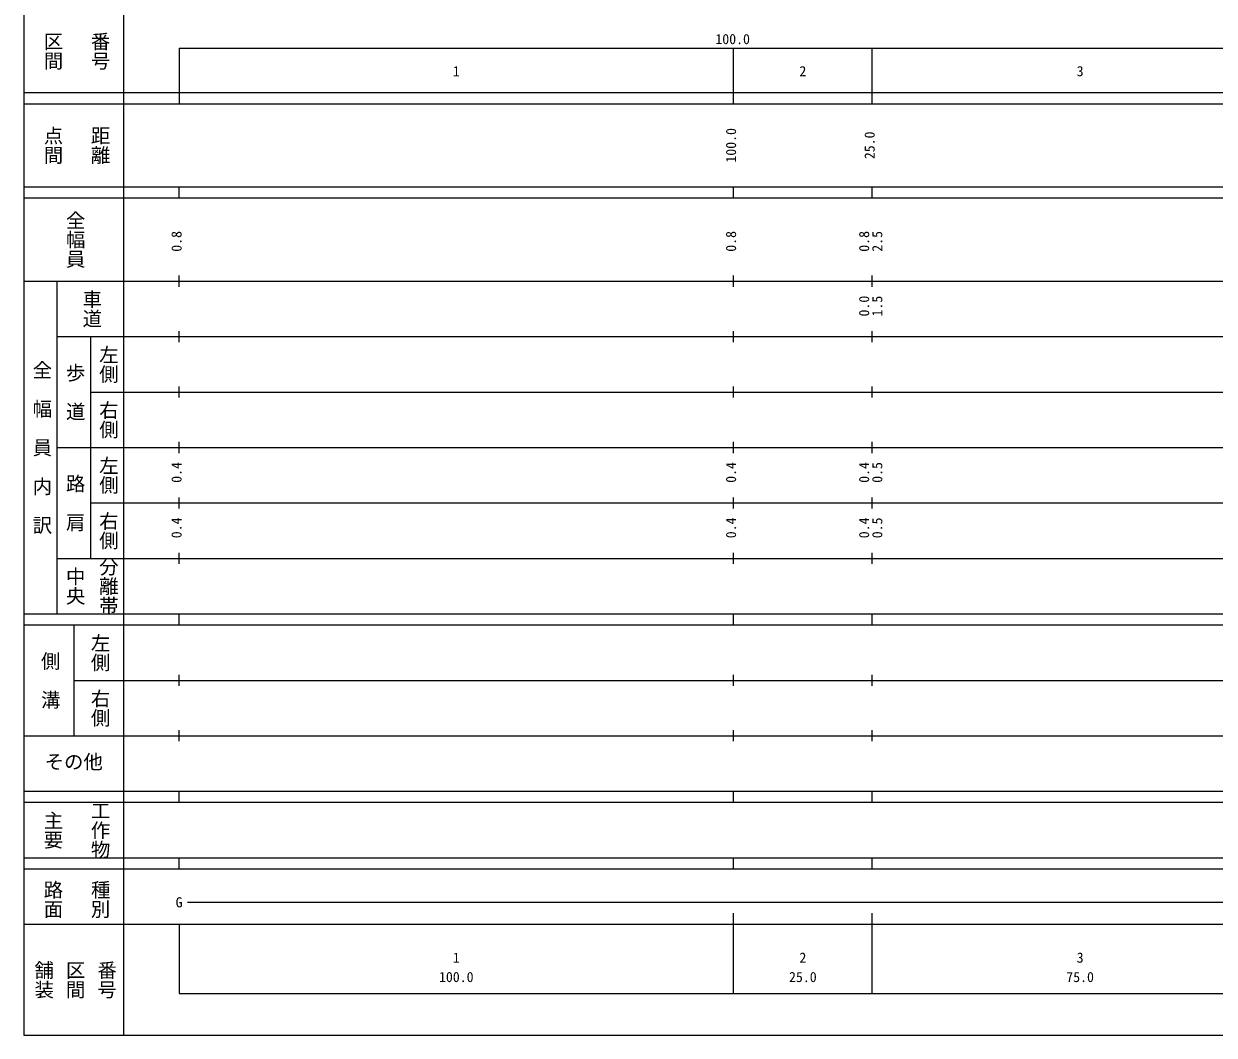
# Model space of a CAD drawing. Units: millimetres on the paper, enlarged 1000 times. Extents: x 62629 to 702629, y 4380 to 364380.
# Drawn here: x 62629 to 277304, y 4380 to 186789 of the extents above; entities that cross this region are included whole.
import ezdxf
from ezdxf.enums import TextEntityAlignment as Align

# ---------------------------------------------------------------- set-up
doc = ezdxf.new("R2010")
doc.units = ezdxf.units.MM
doc.header["$LTSCALE"] = 1000
doc.layers.add('S-SUV', color=7, linetype='Continuous', lineweight=13)
doc.styles.add('@ＭＳ ゴシック', font='')
doc.styles.add('ＭＳ ゴシック', font='')
doc.styles.get('@ＭＳ ゴシック').set_extended_font_data('@MS Gothic')
doc.styles.get('ＭＳ ゴシック').set_extended_font_data('MS Gothic')

msp = doc.modelspace()

# ---------------------------------------------------------------- linework, layer by layer
at = {"layer": 'S-SUV'}
for p, q in [((62629, 364380), (62629, 4380)), ((80629, 354380), (80629, 4380)), ((90629, 182380), (601629, 182380)), ((90629, 182380), (90629, 172380)), ((190629, 172380), (190629, 182380)), ((215629, 172380), (215629, 182380)), ((62629, 174380), (601629, 174380)), ((62629, 172380), (601629, 172380)), ((62629, 157380), (601629, 157380)), ((90629, 155380), (90629, 157380)), ((190629, 155380), (190629, 157380)), ((215629, 155380), (215629, 157380)), ((62629, 155380), (601629, 155380)), ((62629, 140380), (601629, 140380)), ((68629, 80380), (68629, 140380)), ((90629, 139380), (90629, 141380)), ((190629, 139380), (190629, 141380)), ((215629, 139380), (215629, 141380)), ((90629, 129380), (90629, 131380)), ((190629, 129380), (190629, 131380)), ((215629, 129380), (215629, 131380)), ((68629, 130380), (601629, 130380)), ((74629, 130380), (74629, 90380)), ((74629, 120380), (601629, 120380)), ((90629, 119380), (90629, 121380)), ((190629, 119380), (190629, 121380)), ((215629, 119380), (215629, 121380)), ((68629, 110380), (601629, 110380)), ((90629, 109380), (90629, 111380)), ((190629, 109380), (190629, 111380)), ((215629, 109380), (215629, 111380)), ((90629, 99380), (90629, 101380)), ((190629, 99380), (190629, 101380)), ((215629, 99380), (215629, 101380)), ((74629, 100380), (601629, 100380)), ((68629, 90380), (601629, 90380)), ((90629, 89380), (90629, 91380)), ((190629, 89380), (190629, 91380)), ((215629, 89380), (215629, 91380)), ((62629, 80380), (601629, 80380)), ((90629, 78380), (90629, 80380)), ((190629, 78380), (190629, 80380)), ((215629, 78380), (215629, 80380)), ((62629, 78380), (601629, 78380)), ((71629, 78380), (71629, 58380)), ((90629, 67380), (90629, 69380)), ((190629, 67380), (190629, 69380)), ((215629, 67380), (215629, 69380)), ((71629, 68380), (601629, 68380)), ((62629, 58380), (601629, 58380)), ((90629, 57380), (90629, 59380)), ((190629, 57380), (190629, 59380)), ((215629, 57380), (215629, 59380)), ((62629, 48380), (601629, 48380)), ((90629, 46380), (90629, 48380)), ((190629, 46380), (190629, 48380)), ((215629, 46380), (215629, 48380)), ((62629, 46380), (601629, 46380)), ((62629, 36380), (601629, 36380)), ((62629, 34380), (601629, 34380)), ((90629, 34380), (90629, 36380)), ((190629, 34380), (190629, 36380)), ((215629, 34380), (215629, 36380)), ((92129, 28380), (589129, 28380)), ((190629, 11880), (190629, 26380)), ((215629, 11880), (215629, 26380)), ((62629, 24380), (601629, 24380)), ((90629, 24380), (90629, 11880)), ((90629, 11880), (601629, 11880)), ((62629, 4380), (702629, 4380))]:
    msp.add_line(p, q, dxfattribs=at)

# ---------------------------------------------------------------- texts
for s, height, rotation, style, p in [('区間', 2566, 270, '@ＭＳ ゴシック', (65879, 185380)), ('番号', 2566, 270, '@ＭＳ ゴシック', (74379, 185380)), ('点間', 2566, 270, '@ＭＳ ゴシック', (65879, 168380)), ('距離', 2566, 270, '@ＭＳ ゴシック', (74379, 168380)), ('100.0', 1833, 90, 'ＭＳ ゴシック', (191629, 161755)), ('25.0', 1833, 90, 'ＭＳ ゴシック', (216629, 162380)), ('全幅員', 2566, 270, '@ＭＳ ゴシック', (69879, 153130)), ('0.8', 1833, 90, 'ＭＳ ゴシック', (91629, 145679)), ('0.8', 1833, 90, 'ＭＳ ゴシック', (191629, 145679)), ('0.8', 1833, 90, 'ＭＳ ゴシック', (215629, 145679)), ('2.5', 1833, 90, 'ＭＳ ゴシック', (217999, 145679)), ('車道', 2566, 270, '@ＭＳ ゴシック', (72879, 138880)), ('0.0', 1833, 90, 'ＭＳ ゴシック', (215629, 134005)), ('1.5', 1833, 90, 'ＭＳ ゴシック', (217999, 134005)), ('左側', 2566, 270, '@ＭＳ ゴシック', (75879, 128880)), ('全\u3000幅\u3000員\u3000内\u3000訳', 2566, 270, '@ＭＳ ゴシック', (63879, 126130)), ('歩\u3000道', 2566, 270, '@ＭＳ ゴシック', (69879, 125630)), ('右側', 2566, 270, '@ＭＳ ゴシック', (75879, 118880)), ('左側', 2566, 270, '@ＭＳ ゴシック', (75879, 108880)), ('0.4', 1833, 90, 'ＭＳ ゴシック', (91629, 104005)), ('0.4', 1833, 90, 'ＭＳ ゴシック', (191629, 104005)), ('0.4', 1833, 90, 'ＭＳ ゴシック', (215629, 104005)), ('0.5', 1833, 90, 'ＭＳ ゴシック', (217999, 104005)), ('路\u3000肩', 2566, 270, '@ＭＳ ゴシック', (69879, 105630)), ('右側', 2566, 270, '@ＭＳ ゴシック', (75879, 98880)), ('0.4', 1833, 90, 'ＭＳ ゴシック', (91629, 94005)), ('0.4', 1833, 90, 'ＭＳ ゴシック', (191629, 94005)), ('0.4', 1833, 90, 'ＭＳ ゴシック', (215629, 94005)), ('0.5', 1833, 90, 'ＭＳ ゴシック', (217999, 94005)), ('分離帯', 2566, 270, '@ＭＳ ゴシック', (75879, 90630)), ('中央', 2566, 270, '@ＭＳ ゴシック', (69879, 88880)), ('左側', 2566, 270, '@ＭＳ ゴシック', (74379, 76880)), ('側\u3000溝', 2566, 270, '@ＭＳ ゴシック', (65379, 73630)), ('右側', 2566, 270, '@ＭＳ ゴシック', (74379, 66880)), ('工作物', 2566, 270, '@ＭＳ ゴシック', (74379, 46630)), ('主要', 2566, 270, '@ＭＳ ゴシック', (65879, 44880)), ('路面', 2566, 270, '@ＭＳ ゴシック', (65879, 32380)), ('種別', 2566, 270, '@ＭＳ ゴシック', (74379, 32380)), ('舗装', 2566, 270, '@ＭＳ ゴシック', (64212, 17880)), ('区間', 2566, 270, '@ＭＳ ゴシック', (69879, 17880)), ('番号', 2566, 270, '@ＭＳ ゴシック', (75545, 17880))]:
    msp.add_text(s, height=height, rotation=rotation, dxfattribs=dict(at, style=style)).set_placement(p, align=Align.BOTTOM_LEFT)
at = {"layer": 'S-SUV', "style": 'ＭＳ ゴシック'}
for s, height, p in [('100.0', 1833, (187348, 182575)), ('1', 1833, (140004, 176785)), ('2', 1833, (202504, 176785)), ('3', 1833, (252504, 176785)), ('その他', 2566, (66379, 51630)), ('G', 1833, (90004, 26880)), ('1', 1833, (140004, 16903)), ('2', 1833, (202504, 16903)), ('3', 1833, (252504, 16903)), ('100.0', 1833, (137504, 13413)), ('25.0', 1833, (200629, 13413)), ('75.0', 1833, (250629, 13413))]:
    msp.add_text(s, height=height, dxfattribs=at).set_placement(p, align=Align.BOTTOM_LEFT)

doc.saveas('drawing.dxf')
